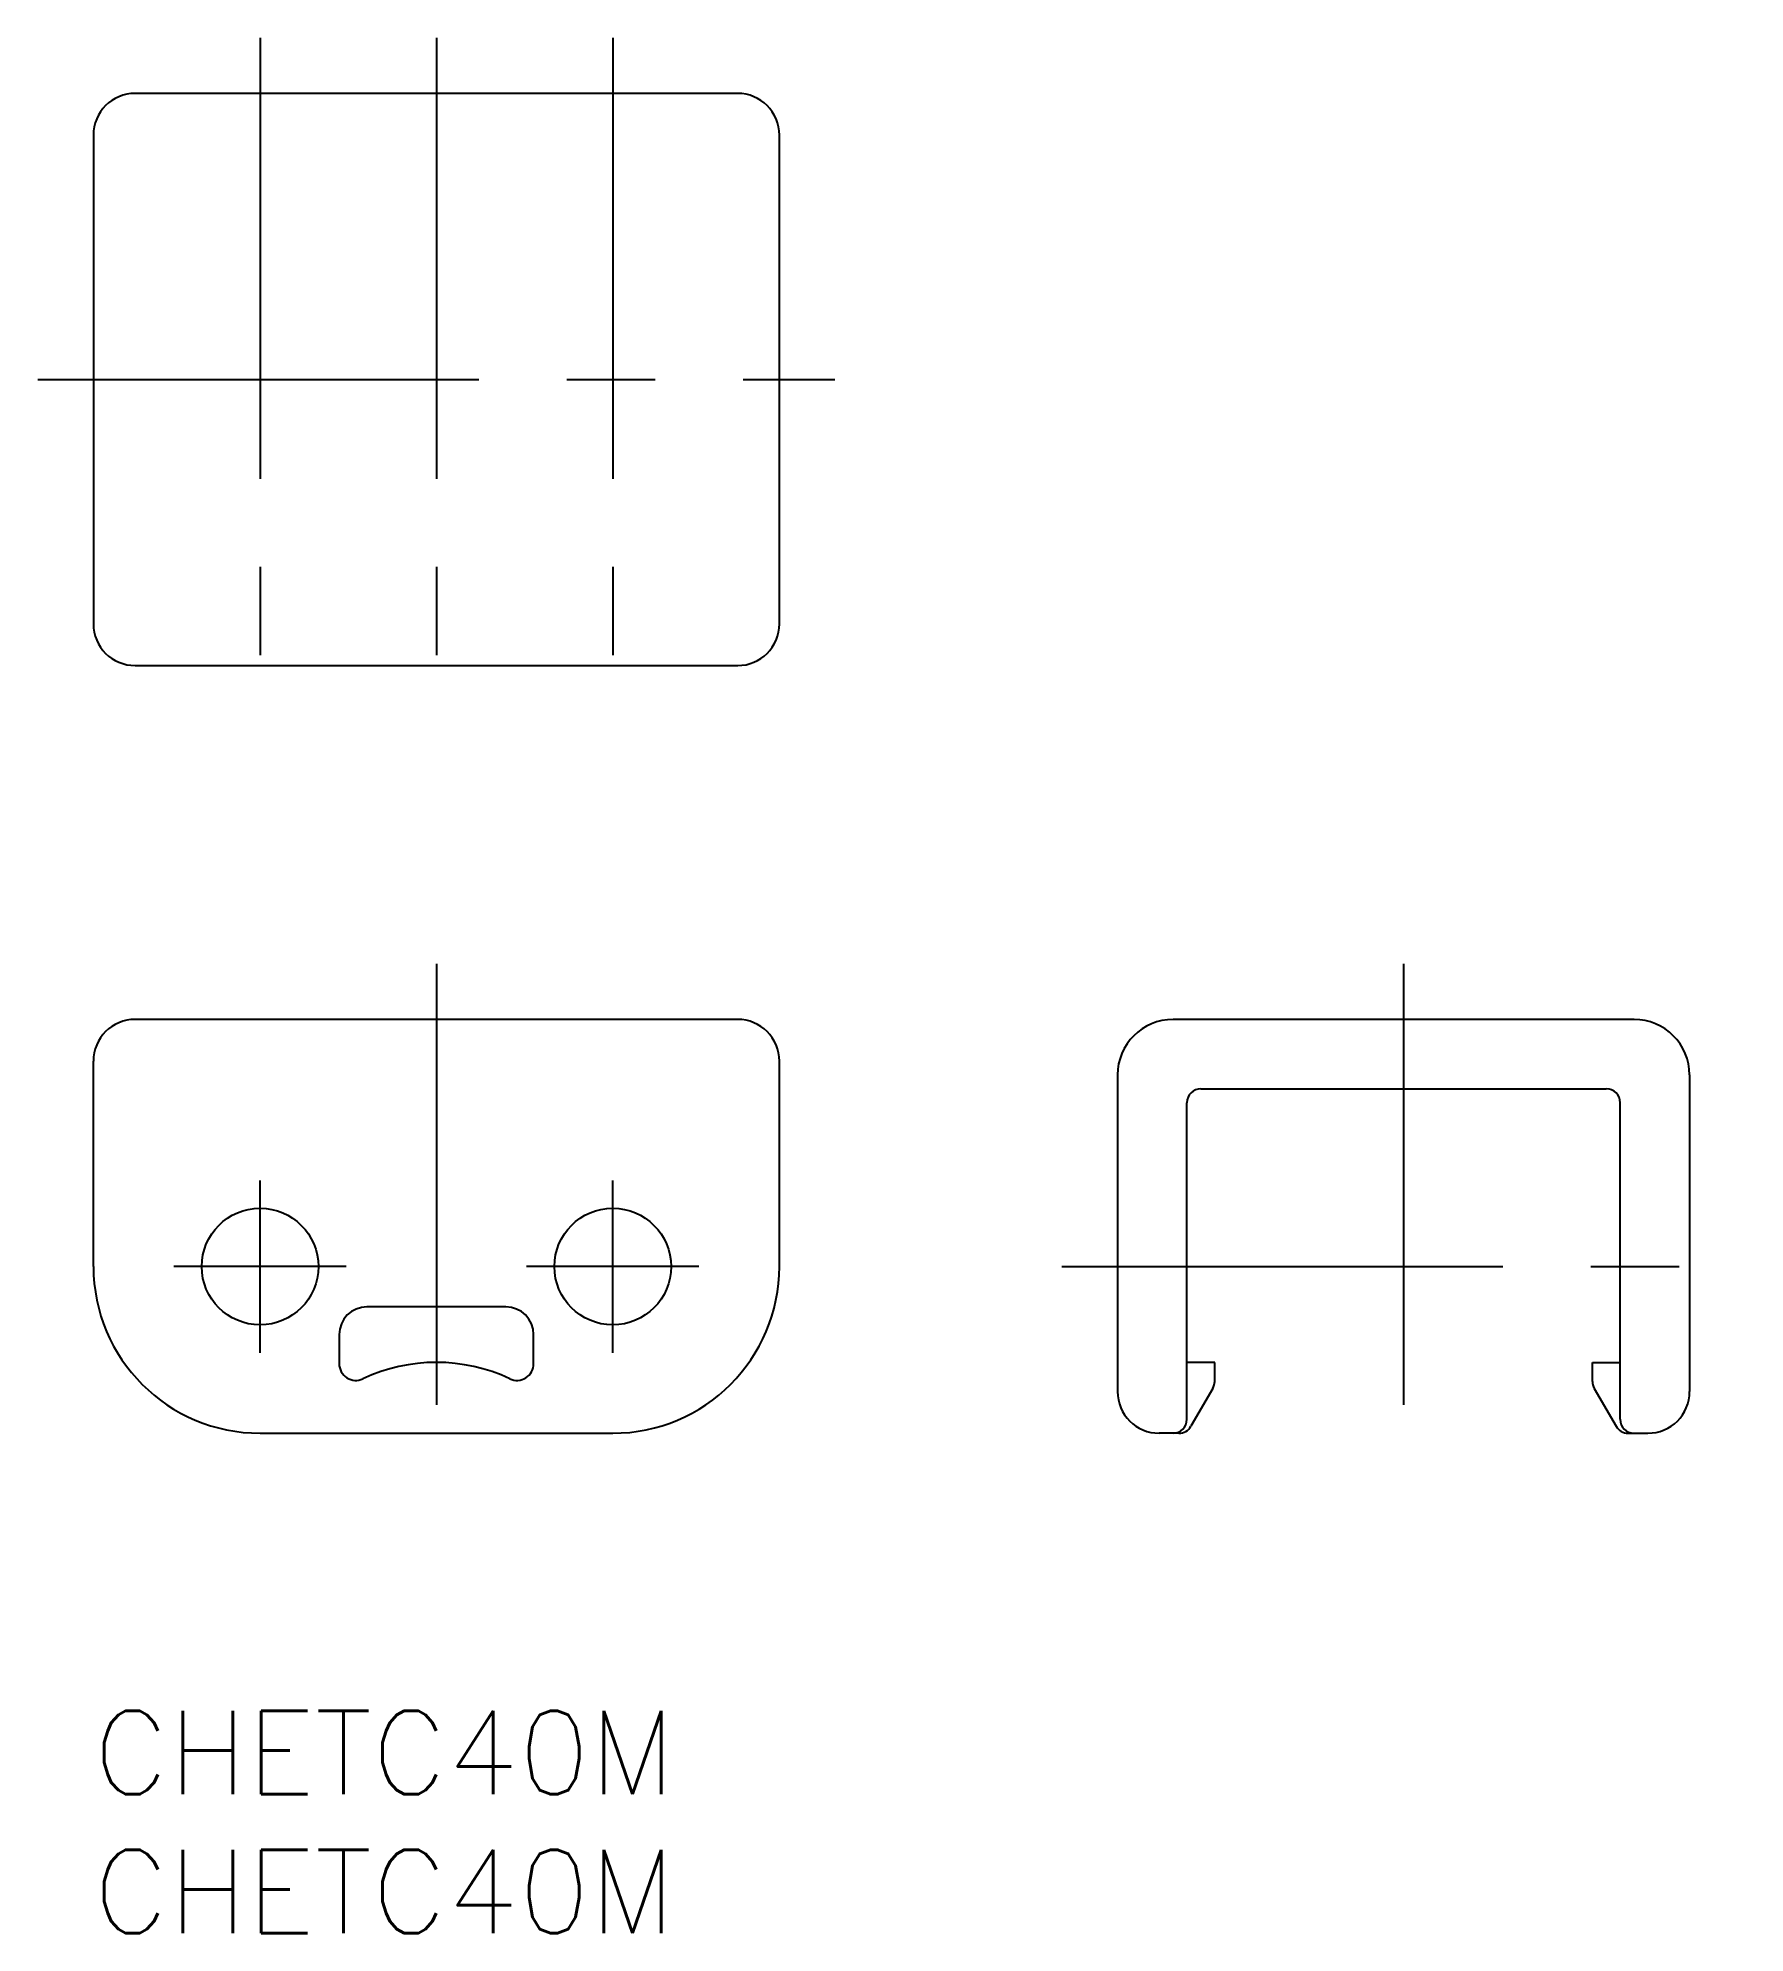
# Model space of a CAD drawing. Extents: x -2 to 59.5, y -8 to 60.2.
import ezdxf

# ---------------------------------------------------------------- set-up
doc = ezdxf.new("R2010")
doc.units = 0
doc.header["$LTSCALE"] = 0.5
doc.linetypes.add('CENTER', pattern=[50.8, 31.75, -6.35, 6.35, -6.35])
for name, color, linetype in [('MSM_CENTER', 1, 'CENTER'), ('MSM_CONTINUOUS', 7, 'CONTINUOUS'), ('MSM_PART_NUMBER', 7, 'CONTINUOUS')]:
    doc.layers.add(name, color=color, linetype=linetype)
doc.styles.get("Standard").update_dxf_attribs({"font": 'txt.shx', "height": 3, "bigfont": 'bigfont.shx'})

# ---------------------------------------------------------------- blocks, each defined once
blk = doc.blocks.new('*U10')
at = {"layer": 'MSM_PART_NUMBER'}
blk.add_text('CHETC40M', height=3, dxfattribs=at).set_placement((0, -3))
blk = doc.blocks.new('*U11')
at = {"layer": 'MSM_PART_NUMBER'}
blk.add_text('CHETC40M', height=3, dxfattribs=at).set_placement((0, -8))

msp = doc.modelspace()

# ---------------------------------------------------------------- linework, layer by layer
at = {"layer": 'MSM_CENTER'}
for p, q in [((6, 60.243), (6, 35.643)), ((12.35, 60.243), (12.35, 35.643)), ((18.7, 60.243), (18.7, 35.643)), ((-2, 47.943), (26.7, 47.943)), ((12.35, 26.9), (12.35, 8)), ((47.178, 26.9), (47.178, 8)), ((6, 12.9), (6, 19.1)), ((18.7, 12.9), (18.7, 19.1)), ((9.1, 16), (2.9, 16)), ((21.8, 16), (15.6, 16)), ((34.878, 16), (59.478, 16))]:
    msp.add_line(p, q, dxfattribs=at)
at = {"layer": 'MSM_CONTINUOUS'}
for p, q in [((23.2, 58.243), (1.5, 58.243)), ((0, 56.743), (0, 39.143)), ((24.7, 39.143), (24.7, 56.743)), ((1.5, 37.643), (23.2, 37.643)), ((23.2, 24.9), (1.5, 24.9)), ((55.478, 24.9), (38.878, 24.9)), ((0, 16), (0, 23.4)), ((24.7, 16), (24.7, 23.4)), ((36.878, 22.9), (36.878, 11.5)), ((57.478, 22.9), (57.478, 11.5)), ((39.378, 10.5), (39.378, 21.9)), ((39.878, 22.4), (54.478, 22.4)), ((54.978, 10.5), (54.978, 21.9)), ((14.85, 14.55), (9.85, 14.55)), ((8.85, 13.55), (8.85, 12.502)), ((15.85, 12.502), (15.85, 13.55)), ((40.378, 12.55), (39.378, 12.55)), ((40.378, 11.866), (40.378, 12.55)), ((53.978, 12.55), (54.978, 12.55)), ((53.978, 11.866), (53.978, 12.55)), ((40.311, 11.616), (39.522, 10.25)), ((54.045, 11.616), (54.834, 10.25)), ((6, 10), (18.7, 10)), ((39.089, 10), (38.378, 10)), ((55.267, 10), (55.978, 10))]:
    msp.add_line(p, q, dxfattribs=at)
for centre in [(6, 16), (18.7, 16)]:
    msp.add_circle(centre, 2.1, dxfattribs=at)
for centre, radius, start, end in [((1.5, 56.743), 1.5, 90, 180), ((23.2, 56.743), 1.5, 0, 90), ((1.5, 39.143), 1.5, 180, 270), ((23.2, 39.143), 1.5, 270, 0), ((1.5, 23.4), 1.5, 90, 180), ((23.2, 23.4), 1.5, 0, 90), ((38.878, 22.9), 2, 90, 180), ((55.478, 22.9), 2, 0, 90), ((39.878, 21.9), 0.5, 90, 180), ((54.478, 21.9), 0.5, 0, 90), ((6, 16), 6, 180, 270), ((18.7, 16), 6, 270, 0), ((9.85, 13.55), 1, 90, 180), ((14.85, 13.55), 1, 360, 90), ((9.45, 12.502), 0.6, 180, 295.19943), ((12.35, 6.339), 6.211, 64.80057, 115.19943), ((15.25, 12.502), 0.6, 244.80057, 0), ((39.878, 11.866), 0.5, 330, 359.99999), ((54.478, 11.866), 0.5, 180.00001, 210), ((38.378, 11.5), 1.5, 180, 270), ((55.978, 11.5), 1.5, 270, 0), ((38.878, 10.5), 0.5, 270, 0), ((39.089, 10.5), 0.5, 270, 330), ((55.267, 10.5), 0.5, 210, 270), ((55.478, 10.5), 0.5, 180, 270)]:
    msp.add_arc(centre, radius, start, end, dxfattribs=at)

# ---------------------------------------------------------------- block references
for name in ['*U10', '*U11']:
    msp.add_blockref(name, (0, 0), dxfattribs=at)

doc.saveas('drawing.dxf')
